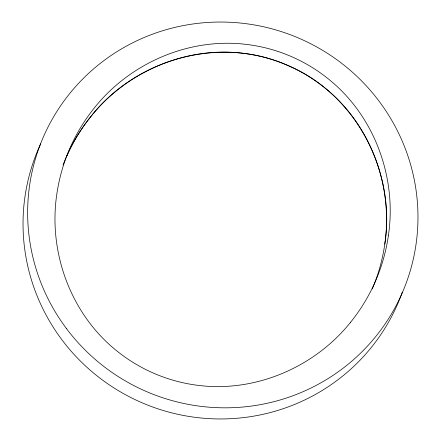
<?xml version="1.0" encoding="UTF-8"?>
<svg xmlns="http://www.w3.org/2000/svg" width="441" height="441" viewBox="0 0 441 441"><rect width="100%" height="100%" fill="white"/><g stroke="black" fill="none" stroke-linecap="round" stroke-linejoin="round"><path stroke-width="0.66" d="M384.795 244.038C393.14 187.271 371.515 126.76 327.211 89.843A158.71 156.103 22.5 0 0 287.824 65.461C220.02 35.037 135.31 59.006 90.289 117.251A184.366 181.334 22.5 0 0 66.404 156.759A184.327 181.301 22.5 0 1 90.978 116.385C126.854 71.569 185.87 46.112 243.118 53.306A158.71 156.103 22.5 0 1 287.824 65.461C355.689 93.999 395.963 171.174 384.899 243.289A184.294 181.268 22.5 0 1 372.27 288.921M388.46 235.191C396.806 178.423 375.181 117.912 330.871 80.995A158.6 155.998 22.5 0 0 246.784 44.453C189.536 37.276 130.514 62.71 94.65 107.538A184.443 181.411 22.5 0 0 56.74 194.663C48.378 251.431 70.02 311.941 114.324 348.859A158.606 155.998 22.5 0 0 198.411 385.401C255.659 392.578 314.681 367.138 350.551 322.31M402.313 292.179A195.633 192.419 22.5 0 1 145.194 404.099A195.633 192.419 22.5 0 1 40.682 143.849M388.455 235.191A184.443 181.411 22.5 0 1 350.545 322.31M63.024 165A184.294 181.268 22.5 0 1 66.128 157.387M66.597 328.754A195.633 192.419 22.5 0 0 402.236 292.89A195.633 192.419 22.5 0 0 199.586 23.152A195.633 192.419 22.5 0 0 66.597 328.754"/></g></svg>
